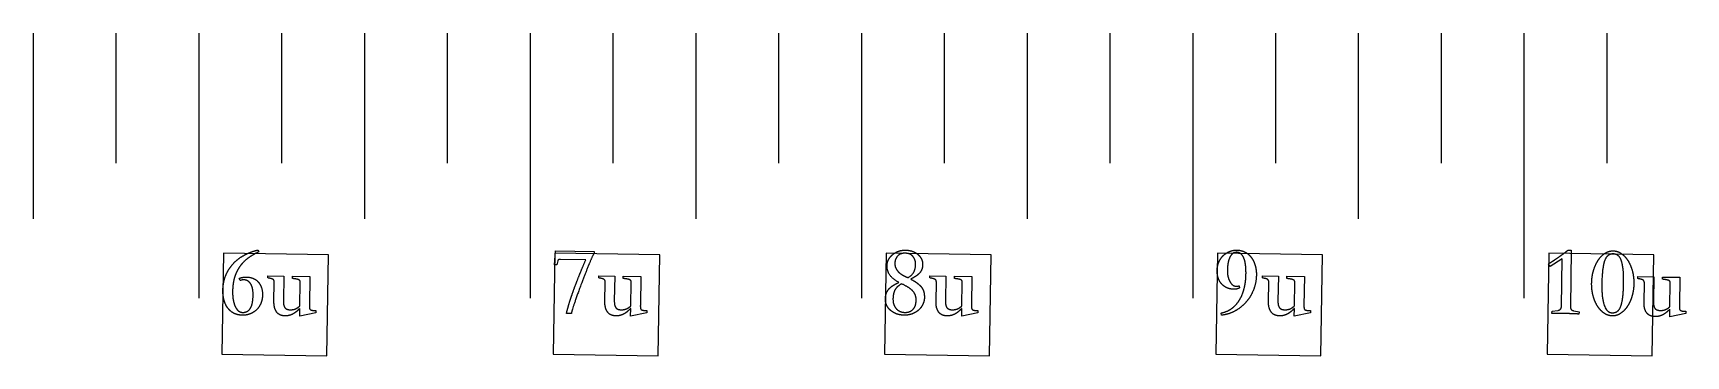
# Model space of a CAD drawing. Header units: millimetres. Extents: x 0 to 200, y -19 to 0.
# Drawn here: x 104.8 to 199.8, y -18.6 to 0 of the extents above; entities that cross this region are included whole.
import ezdxf

# ---------------------------------------------------------------- set-up
doc = ezdxf.new("R2010")
doc.units = ezdxf.units.MM
doc.layers.get('0').update_dxf_attribs({"linetype": 'CONTINUOUS'})

msp = doc.modelspace()

# ---------------------------------------------------------------- linework, layer by layer
for p, q in [((104.775, 0), (104.775, -10.668)), ((109.537, 0), (109.537, -7.468)), ((114.3, 0), (114.3, -15.24)), ((119.063, 0), (119.063, -7.468)), ((123.825, 0), (123.825, -10.668)), ((128.587, 0), (128.587, -7.468)), ((133.35, 0), (133.35, -15.24)), ((138.112, 0), (138.112, -7.468)), ((142.875, 0), (142.875, -10.668)), ((147.638, 0), (147.638, -7.468)), ((152.4, 0), (152.4, -15.24)), ((157.163, 0), (157.163, -7.468)), ((161.925, 0), (161.925, -10.668)), ((166.687, 0), (166.687, -7.468)), ((171.45, 0), (171.45, -15.24)), ((176.212, 0), (176.212, -7.468)), ((180.975, 0), (180.975, -10.668)), ((185.737, 0), (185.737, -7.468)), ((190.5, 0), (190.5, -15.24)), ((195.263, 0), (195.263, -7.468)), ((117.704, -12.469), (117.748, -12.579)), ((117.704, -12.469), (117.748, -12.579)), ((134.763, -13.323), (134.822, -12.513)), ((134.763, -13.323), (134.822, -12.513)), ((134.822, -12.513), (137.034, -12.548)), ((134.822, -12.513), (137.034, -12.548)), ((134.94, -13.084), (134.89, -13.325)), ((134.94, -13.084), (134.89, -13.325)), ((136.55, -13.035), (135.096, -13.012)), ((136.55, -13.035), (135.096, -13.012)), ((137.034, -12.548), (137.033, -12.646)), ((137.034, -12.548), (137.033, -12.646)), ((192.004, -13.41), (191.915, -13.254)), ((192.695, -12.979), (192.004, -13.41)), ((192.651, -15.72), (192.695, -12.979)), ((193.03, -12.473), (193.22, -12.476)), ((193.22, -12.476), (193.168, -15.728)), ((116.682, -14.223), (116.632, -14.096)), ((116.682, -14.223), (116.632, -14.096)), ((118.276, -14.07), (118.278, -13.955)), ((118.276, -14.07), (118.278, -13.955)), ((118.278, -13.955), (119.192, -13.97)), ((118.278, -13.955), (119.192, -13.97)), ((119.192, -13.97), (119.169, -15.389)), ((119.192, -13.97), (119.169, -15.389)), ((119.684, -14.104), (119.686, -13.978)), ((119.684, -14.104), (119.686, -13.978)), ((119.686, -13.978), (120.691, -13.994)), ((119.686, -13.978), (120.691, -13.994)), ((120.691, -13.994), (120.665, -15.649)), ((120.691, -13.994), (120.665, -15.649)), ((134.89, -13.325), (134.763, -13.323)), ((134.89, -13.325), (134.763, -13.323)), ((137.303, -14.07), (137.305, -13.955)), ((137.303, -14.07), (137.305, -13.955)), ((137.305, -13.955), (138.219, -13.97)), ((137.305, -13.955), (138.219, -13.97)), ((138.219, -13.97), (138.196, -15.389)), ((138.219, -13.97), (138.196, -15.389)), ((138.711, -14.104), (138.713, -13.977)), ((138.711, -14.104), (138.713, -13.977)), ((138.713, -13.977), (139.718, -13.993)), ((138.713, -13.977), (139.718, -13.993)), ((139.718, -13.993), (139.692, -15.648)), ((139.718, -13.993), (139.692, -15.648)), ((156.342, -14.07), (156.344, -13.955)), ((156.344, -13.955), (157.257, -13.969)), ((157.257, -13.969), (157.235, -15.389)), ((157.749, -14.104), (157.751, -13.977)), ((157.751, -13.977), (158.757, -13.993)), ((158.757, -13.993), (158.731, -15.648)), ((175.461, -14.071), (175.463, -13.956)), ((175.463, -13.956), (176.376, -13.97)), ((176.376, -13.97), (176.354, -15.39)), ((176.868, -14.105), (176.87, -13.978)), ((176.87, -13.978), (177.876, -13.994)), ((177.876, -13.994), (177.85, -15.649)), ((197.051, -14.111), (197.052, -13.996)), ((197.052, -13.996), (197.966, -14.011)), ((197.966, -14.011), (197.943, -15.43)), ((198.458, -14.145), (198.46, -14.019)), ((198.46, -14.019), (199.466, -14.035)), ((199.466, -14.035), (199.439, -15.689)), ((118.628, -15.467), (118.646, -14.3)), ((118.628, -15.467), (118.646, -14.3)), ((120.119, -15.68), (120.14, -14.33)), ((120.119, -15.68), (120.14, -14.33)), ((137.655, -15.466), (137.673, -14.3)), ((137.655, -15.466), (137.673, -14.3)), ((139.146, -15.68), (139.167, -14.329)), ((139.146, -15.68), (139.167, -14.329)), ((156.693, -15.466), (156.712, -14.3)), ((158.184, -15.68), (158.206, -14.329)), ((174.114, -14.526), (174.141, -14.648)), ((175.812, -15.467), (175.831, -14.301)), ((177.303, -15.681), (177.325, -14.33)), ((197.402, -15.508), (197.42, -14.341)), ((198.893, -15.721), (198.914, -14.371)), ((120.109, -16.26), (120.116, -15.824)), ((120.109, -16.26), (120.116, -15.824)), ((121.038, -16.068), (120.109, -16.26)), ((121.038, -16.068), (120.109, -16.26)), ((135.725, -16.12), (135.443, -16.115)), ((135.725, -16.12), (135.443, -16.115)), ((139.136, -16.26), (139.143, -15.823)), ((139.136, -16.26), (139.143, -15.823)), ((140.065, -16.068), (139.136, -16.26)), ((140.065, -16.068), (139.136, -16.26)), ((158.175, -16.26), (158.182, -15.823)), ((159.103, -16.068), (158.175, -16.26)), ((173.111, -16.217), (173.09, -16.091)), ((177.294, -16.261), (177.301, -15.824)), ((178.222, -16.069), (177.294, -16.261)), ((192.11, -16.125), (192.112, -15.987)), ((192.112, -15.987), (192.447, -15.94)), ((193.366, -15.961), (193.664, -16.011)), ((193.664, -16.011), (193.662, -16.149)), ((198.884, -16.301), (198.891, -15.865)), ((199.812, -16.109), (198.884, -16.301))]:
    msp.add_line(p, q)
for points in [[(115.632, -18.458), (121.672, -18.554), (121.765, -12.735), (115.724, -12.639)], [(115.632, -18.458), (121.672, -18.554), (121.765, -12.735), (115.724, -12.639)], [(134.682, -18.458), (140.722, -18.554), (140.815, -12.735), (134.774, -12.639)], [(134.682, -18.458), (140.722, -18.554), (140.815, -12.735), (134.774, -12.639)], [(153.732, -18.458), (159.772, -18.554), (159.865, -12.735), (153.824, -12.639)], [(172.782, -18.458), (178.822, -18.554), (178.915, -12.735), (172.874, -12.639)], [(191.832, -18.458), (197.872, -18.554), (197.965, -12.735), (191.924, -12.639)]]:
    msp.add_lwpolyline(points, close=True)
for points in [[(115.853, -13.934), (116.009, -13.551), (116.278, -13.257)], [(115.853, -13.934), (116.009, -13.551), (116.278, -13.257)], [(116.278, -13.257), (116.547, -12.962), (116.912, -12.767)], [(116.278, -13.257), (116.547, -12.962), (116.912, -12.767)], [(117.128, -12.943), (116.854, -13.145), (116.66, -13.424)], [(117.128, -12.943), (116.854, -13.145), (116.66, -13.424)], [(116.912, -12.767), (117.277, -12.566), (117.704, -12.469)], [(116.912, -12.767), (117.277, -12.566), (117.704, -12.469)], [(117.748, -12.579), (117.401, -12.735), (117.128, -12.943)], [(117.748, -12.579), (117.401, -12.735), (117.128, -12.943)], [(135.096, -13.012), (134.947, -13.009), (134.94, -13.084)], [(135.096, -13.012), (134.947, -13.009), (134.94, -13.084)], [(136.161, -13.977), (136.335, -13.543), (136.55, -13.035)], [(136.161, -13.977), (136.335, -13.543), (136.55, -13.035)], [(136.753, -13.251), (136.574, -13.685), (136.304, -14.399)], [(136.753, -13.251), (136.574, -13.685), (136.304, -14.399)], [(137.033, -12.646), (136.932, -12.817), (136.753, -13.251)], [(137.033, -12.646), (136.932, -12.817), (136.753, -13.251)], [(153.876, -13.375), (153.879, -13.197), (153.956, -13.038)], [(153.956, -13.038), (154.039, -12.872), (154.179, -12.748)], [(154.179, -12.748), (154.325, -12.618), (154.515, -12.546)], [(154.482, -12.816), (154.33, -12.986), (154.326, -13.239)], [(154.326, -13.239), (154.325, -13.342), (154.357, -13.452)], [(154.922, -12.651), (154.635, -12.646), (154.482, -12.816)], [(154.515, -12.546), (154.712, -12.469), (154.942, -12.473)], [(155.373, -12.847), (155.226, -12.655), (154.922, -12.651)], [(154.942, -12.473), (155.155, -12.476), (155.337, -12.542)], [(155.078, -14.055), (155.518, -13.821), (155.521, -13.298)], [(155.337, -12.542), (155.52, -12.608), (155.651, -12.72)], [(155.521, -13.298), (155.519, -13.034), (155.373, -12.847)], [(155.651, -12.72), (155.781, -12.831), (155.853, -12.982)], [(155.853, -12.982), (155.926, -13.126), (155.923, -13.293)], [(155.923, -13.293), (155.921, -13.46), (155.873, -13.585)], [(172.858, -13.639), (172.862, -13.386), (172.952, -13.169)], [(172.952, -13.169), (173.047, -12.952), (173.199, -12.799)], [(173.199, -12.799), (173.357, -12.641), (173.56, -12.558)], [(173.48, -13.24), (173.448, -13.424), (173.445, -13.619)], [(173.577, -12.909), (173.511, -13.051), (173.48, -13.24)], [(173.56, -12.558), (173.768, -12.469), (173.998, -12.473)], [(173.741, -12.681), (173.642, -12.766), (173.577, -12.909)], [(173.978, -12.599), (173.841, -12.597), (173.741, -12.681)], [(174.235, -12.701), (174.134, -12.601), (173.978, -12.599)], [(173.998, -12.473), (174.25, -12.477), (174.456, -12.584)], [(174.404, -12.962), (174.343, -12.794), (174.235, -12.701)], [(174.495, -13.36), (174.47, -13.13), (174.404, -12.962)], [(174.456, -12.584), (174.667, -12.69), (174.813, -12.882)], [(174.813, -12.882), (174.96, -13.069), (175.036, -13.334)], [(191.915, -13.254), (192.013, -13.192), (192.147, -13.108)], [(192.147, -13.108), (192.286, -13.018), (192.431, -12.917)], [(192.431, -12.917), (192.582, -12.816), (192.734, -12.703)], [(192.734, -12.703), (192.891, -12.591), (193.03, -12.473)], [(194.501, -13.634), (194.604, -13.291), (194.774, -13.041)], [(194.774, -13.041), (194.945, -12.79), (195.166, -12.65)], [(195.13, -13.098), (194.991, -13.51), (194.977, -14.377)], [(195.63, -12.692), (195.274, -12.686), (195.13, -13.098)], [(195.166, -12.65), (195.386, -12.51), (195.633, -12.514)], [(196.112, -13.119), (195.987, -12.698), (195.63, -12.692)], [(195.633, -12.514), (195.88, -12.518), (196.096, -12.671)], [(196.096, -12.671), (196.312, -12.818), (196.475, -13.073)], [(196.23, -14.397), (196.243, -13.541), (196.112, -13.119)], [(196.475, -13.073), (196.638, -13.329), (196.73, -13.675)], [(115.69, -14.776), (115.698, -14.311), (115.853, -13.934)], [(115.69, -14.776), (115.698, -14.311), (115.853, -13.934)], [(116.357, -14.046), (116.254, -14.395), (116.247, -14.843)], [(116.357, -14.046), (116.254, -14.395), (116.247, -14.843)], [(116.66, -13.424), (116.466, -13.697), (116.357, -14.046)], [(116.66, -13.424), (116.466, -13.697), (116.357, -14.046)], [(116.632, -14.096), (116.725, -14.057), (116.823, -14.041)], [(116.632, -14.096), (116.725, -14.057), (116.823, -14.041)], [(116.889, -14.18), (116.786, -14.179), (116.682, -14.223)], [(116.889, -14.18), (116.786, -14.179), (116.682, -14.223)], [(116.823, -14.041), (116.921, -14.02), (117.041, -14.022)], [(116.823, -14.041), (116.921, -14.02), (117.041, -14.022)], [(117.288, -14.417), (117.148, -14.185), (116.889, -14.18)], [(117.288, -14.417), (117.148, -14.185), (116.889, -14.18)], [(117.041, -14.022), (117.478, -14.029), (117.727, -14.309)], [(117.041, -14.022), (117.478, -14.029), (117.727, -14.309)], [(118.471, -14.114), (118.397, -14.095), (118.276, -14.07)], [(118.471, -14.114), (118.397, -14.095), (118.276, -14.07)], [(118.58, -14.161), (118.545, -14.132), (118.471, -14.114)], [(118.58, -14.161), (118.545, -14.132), (118.471, -14.114)], [(118.63, -14.22), (118.619, -14.185), (118.58, -14.161)], [(118.63, -14.22), (118.619, -14.185), (118.58, -14.161)], [(118.646, -14.3), (118.647, -14.249), (118.63, -14.22)], [(118.646, -14.3), (118.647, -14.249), (118.63, -14.22)], [(119.936, -14.143), (119.845, -14.124), (119.684, -14.104)], [(119.936, -14.143), (119.845, -14.124), (119.684, -14.104)], [(120.073, -14.191), (120.028, -14.161), (119.936, -14.143)], [(120.073, -14.191), (120.028, -14.161), (119.936, -14.143)], [(120.13, -14.249), (120.119, -14.215), (120.073, -14.191)], [(120.13, -14.249), (120.119, -14.215), (120.073, -14.191)], [(120.14, -14.33), (120.141, -14.278), (120.13, -14.249)], [(120.14, -14.33), (120.141, -14.278), (120.13, -14.249)], [(135.849, -14.788), (135.988, -14.411), (136.161, -13.977)], [(135.849, -14.788), (135.988, -14.411), (136.161, -13.977)], [(137.498, -14.113), (137.424, -14.095), (137.303, -14.07)], [(137.498, -14.113), (137.424, -14.095), (137.303, -14.07)], [(137.607, -14.161), (137.573, -14.132), (137.498, -14.113)], [(137.607, -14.161), (137.573, -14.132), (137.498, -14.113)], [(137.657, -14.219), (137.646, -14.185), (137.607, -14.161)], [(137.657, -14.219), (137.646, -14.185), (137.607, -14.161)], [(137.673, -14.3), (137.674, -14.248), (137.657, -14.219)], [(137.673, -14.3), (137.674, -14.248), (137.657, -14.219)], [(138.963, -14.142), (138.872, -14.124), (138.711, -14.104)], [(138.963, -14.142), (138.872, -14.124), (138.711, -14.104)], [(139.1, -14.19), (139.055, -14.161), (138.963, -14.142)], [(139.1, -14.19), (139.055, -14.161), (138.963, -14.142)], [(139.157, -14.249), (139.146, -14.214), (139.1, -14.19)], [(139.157, -14.249), (139.146, -14.214), (139.1, -14.19)], [(139.167, -14.329), (139.168, -14.278), (139.157, -14.249)], [(139.167, -14.329), (139.168, -14.278), (139.157, -14.249)], [(154.562, -14.329), (153.866, -13.973), (153.876, -13.375)], [(154.357, -13.452), (154.39, -13.556), (154.475, -13.661)], [(154.475, -13.661), (154.559, -13.766), (154.707, -13.866)], [(154.707, -13.866), (154.855, -13.966), (155.078, -14.055)], [(155.521, -13.982), (155.394, -14.06), (155.237, -14.144)], [(155.237, -14.144), (155.511, -14.281), (155.67, -14.415)], [(155.737, -13.802), (155.649, -13.898), (155.521, -13.982)], [(155.873, -13.585), (155.825, -13.705), (155.737, -13.802)], [(156.537, -14.113), (156.462, -14.095), (156.342, -14.07)], [(156.645, -14.161), (156.611, -14.132), (156.537, -14.113)], [(156.696, -14.219), (156.685, -14.184), (156.645, -14.161)], [(156.712, -14.3), (156.713, -14.248), (156.696, -14.219)], [(158.002, -14.142), (157.91, -14.123), (157.749, -14.104)], [(158.139, -14.19), (158.093, -14.161), (158.002, -14.142)], [(158.195, -14.249), (158.184, -14.214), (158.139, -14.19)], [(158.206, -14.329), (158.206, -14.278), (158.195, -14.249)], [(172.926, -14.1), (172.854, -13.897), (172.858, -13.639)], [(173.133, -14.436), (173.003, -14.296), (172.926, -14.1)], [(173.445, -13.619), (173.442, -13.803), (173.474, -13.97)], [(173.474, -13.97), (173.512, -14.132), (173.578, -14.265)], [(174.417, -14.652), (174.509, -14.28), (174.516, -13.855)], [(174.516, -13.855), (174.52, -13.585), (174.495, -13.36)], [(175.113, -13.916), (175.106, -14.353), (174.95, -14.747)], [(175.036, -13.334), (175.118, -13.594), (175.113, -13.916)], [(175.656, -14.114), (175.581, -14.096), (175.461, -14.071)], [(175.764, -14.162), (175.73, -14.133), (175.656, -14.114)], [(175.815, -14.22), (175.804, -14.186), (175.764, -14.162)], [(175.831, -14.301), (175.832, -14.249), (175.815, -14.22)], [(177.121, -14.143), (177.029, -14.125), (176.868, -14.105)], [(177.258, -14.191), (177.212, -14.162), (177.121, -14.143)], [(177.314, -14.25), (177.303, -14.215), (177.258, -14.191)], [(177.325, -14.33), (177.325, -14.279), (177.314, -14.25)], [(194.391, -14.374), (194.397, -13.977), (194.501, -13.634)], [(196.73, -13.675), (196.822, -14.016), (196.816, -14.406)], [(197.245, -14.155), (197.171, -14.136), (197.051, -14.111)], [(197.354, -14.202), (197.32, -14.173), (197.245, -14.155)], [(197.404, -14.261), (197.394, -14.226), (197.354, -14.202)], [(198.71, -14.184), (198.619, -14.165), (198.458, -14.145)], [(198.848, -14.232), (198.802, -14.202), (198.71, -14.184)], [(198.904, -14.29), (198.893, -14.255), (198.848, -14.232)], [(115.756, -15.346), (115.685, -15.087), (115.69, -14.776)], [(115.756, -15.346), (115.685, -15.087), (115.69, -14.776)], [(116.247, -14.843), (116.244, -15.032), (116.269, -15.245)], [(116.247, -14.843), (116.244, -15.032), (116.269, -15.245)], [(117.266, -15.824), (117.419, -15.591), (117.427, -15.074)], [(117.266, -15.824), (117.419, -15.591), (117.427, -15.074)], [(117.427, -15.074), (117.434, -14.643), (117.288, -14.417)], [(117.427, -15.074), (117.434, -14.643), (117.288, -14.417)], [(117.727, -14.309), (117.975, -14.589), (117.968, -15.054)], [(117.727, -14.309), (117.975, -14.589), (117.968, -15.054)], [(117.968, -15.054), (117.963, -15.313), (117.874, -15.529)], [(117.968, -15.054), (117.963, -15.313), (117.874, -15.529)], [(135.614, -15.491), (135.717, -15.165), (135.849, -14.788)], [(135.614, -15.491), (135.717, -15.165), (135.849, -14.788)], [(136.304, -14.399), (135.781, -15.804), (135.725, -16.12)], [(136.304, -14.399), (135.781, -15.804), (135.725, -16.12)], [(153.782, -15.282), (153.784, -15.15), (153.815, -15.024)], [(153.815, -15.024), (153.852, -14.892), (153.934, -14.773)], [(153.934, -14.773), (154.022, -14.648), (154.173, -14.541)], [(154.173, -14.541), (154.325, -14.429), (154.562, -14.329)], [(154.331, -14.762), (154.224, -14.961), (154.219, -15.272)], [(154.716, -14.412), (154.437, -14.563), (154.331, -14.762)], [(155.353, -14.818), (155.155, -14.608), (154.716, -14.412)], [(155.551, -15.356), (155.556, -15.029), (155.353, -14.818)], [(155.67, -14.415), (155.829, -14.544), (155.907, -14.678)], [(155.907, -14.678), (155.985, -14.806), (156.006, -14.938)], [(156.025, -15.197), (156.022, -15.415), (155.927, -15.603)], [(156.006, -14.938), (156.027, -15.071), (156.025, -15.197)], [(173.434, -14.648), (173.263, -14.57), (173.133, -14.436)], [(173.812, -14.723), (173.611, -14.72), (173.434, -14.648)], [(173.578, -14.265), (173.645, -14.393), (173.742, -14.469)], [(173.742, -14.469), (173.838, -14.545), (173.959, -14.547)], [(174.141, -14.648), (173.985, -14.726), (173.812, -14.723)], [(173.959, -14.547), (174.051, -14.548), (174.114, -14.526)], [(174.154, -15.314), (174.331, -15.018), (174.417, -14.652)], [(174.95, -14.747), (174.8, -15.141), (174.531, -15.453)], [(194.477, -15.105), (194.385, -14.764), (194.391, -14.374)], [(194.732, -15.701), (194.569, -15.445), (194.477, -15.105)], [(194.977, -14.377), (194.95, -16.066), (195.577, -16.076)], [(196.077, -15.671), (196.216, -15.259), (196.23, -14.397)], [(196.707, -15.129), (196.609, -15.466), (196.439, -15.717)], [(196.816, -14.406), (196.81, -14.786), (196.707, -15.129)], [(197.42, -14.341), (197.421, -14.29), (197.404, -14.261)], [(198.914, -14.371), (198.915, -14.319), (198.904, -14.29)], [(115.967, -15.798), (115.827, -15.606), (115.756, -15.346)], [(115.967, -15.798), (115.827, -15.606), (115.756, -15.346)], [(116.319, -16.102), (116.108, -15.99), (115.967, -15.798)], [(116.319, -16.102), (116.108, -15.99), (115.967, -15.798)], [(116.269, -15.245), (116.3, -15.458), (116.366, -15.638)], [(116.269, -15.245), (116.3, -15.458), (116.366, -15.638)], [(116.811, -16.214), (116.535, -16.209), (116.319, -16.102)], [(116.811, -16.214), (116.535, -16.209), (116.319, -16.102)], [(116.366, -15.638), (116.433, -15.811), (116.546, -15.934)], [(116.366, -15.638), (116.433, -15.811), (116.546, -15.934)], [(116.546, -15.934), (116.664, -16.051), (116.837, -16.053)], [(116.546, -15.934), (116.664, -16.051), (116.837, -16.053)], [(117.261, -16.135), (117.053, -16.218), (116.811, -16.214)], [(117.261, -16.135), (117.053, -16.218), (116.811, -16.214)], [(116.837, -16.053), (117.113, -16.058), (117.266, -15.824)], [(116.837, -16.053), (117.113, -16.058), (117.266, -15.824)], [(117.627, -15.899), (117.469, -16.052), (117.261, -16.135)], [(117.627, -15.899), (117.469, -16.052), (117.261, -16.135)], [(117.874, -15.529), (117.784, -15.746), (117.627, -15.899)], [(117.874, -15.529), (117.784, -15.746), (117.627, -15.899)], [(118.78, -16.032), (118.622, -15.817), (118.628, -15.467)], [(118.78, -16.032), (118.622, -15.817), (118.628, -15.467)], [(119.265, -16.253), (118.937, -16.248), (118.78, -16.032)], [(119.265, -16.253), (118.937, -16.248), (118.78, -16.032)], [(119.169, -15.389), (119.165, -15.665), (119.255, -15.781)], [(119.169, -15.389), (119.165, -15.665), (119.255, -15.781)], [(119.255, -15.781), (119.351, -15.898), (119.558, -15.901)], [(119.255, -15.781), (119.351, -15.898), (119.558, -15.901)], [(119.709, -16.151), (119.61, -16.201), (119.501, -16.228)], [(119.709, -16.151), (119.61, -16.201), (119.501, -16.228)], [(119.558, -15.901), (119.719, -15.904), (119.852, -15.854)], [(119.558, -15.901), (119.719, -15.904), (119.852, -15.854)], [(119.906, -16.016), (119.807, -16.095), (119.709, -16.151)], [(119.906, -16.016), (119.807, -16.095), (119.709, -16.151)], [(119.852, -15.854), (119.985, -15.799), (120.119, -15.68)], [(119.852, -15.854), (119.985, -15.799), (120.119, -15.68)], [(120.116, -15.824), (120.005, -15.931), (119.906, -16.016)], [(120.116, -15.824), (120.005, -15.931), (119.906, -16.016)], [(120.665, -15.649), (120.664, -15.746), (120.668, -15.804)], [(120.665, -15.649), (120.664, -15.746), (120.668, -15.804)], [(120.668, -15.804), (120.679, -15.861), (120.713, -15.891)], [(120.668, -15.804), (120.679, -15.861), (120.713, -15.891)], [(120.713, -15.891), (120.753, -15.92), (120.827, -15.933)], [(120.713, -15.891), (120.753, -15.92), (120.827, -15.933)], [(120.827, -15.933), (120.902, -15.945), (121.034, -15.948)], [(120.827, -15.933), (120.902, -15.945), (121.034, -15.948)], [(121.034, -15.948), (121.034, -15.976), (121.033, -16.011)], [(121.034, -15.948), (121.034, -15.976), (121.033, -16.011)], [(121.033, -16.011), (121.038, -16.04), (121.038, -16.068)], [(121.033, -16.011), (121.038, -16.04), (121.038, -16.068)], [(135.443, -16.115), (135.517, -15.817), (135.614, -15.491)], [(135.443, -16.115), (135.517, -15.817), (135.614, -15.491)], [(137.807, -16.032), (137.649, -15.817), (137.655, -15.466)], [(137.807, -16.032), (137.649, -15.817), (137.655, -15.466)], [(138.292, -16.252), (137.964, -16.247), (137.807, -16.032)], [(138.292, -16.252), (137.964, -16.247), (137.807, -16.032)], [(138.196, -15.389), (138.192, -15.665), (138.282, -15.781)], [(138.196, -15.389), (138.192, -15.665), (138.282, -15.781)], [(138.282, -15.781), (138.378, -15.897), (138.585, -15.901)], [(138.282, -15.781), (138.378, -15.897), (138.585, -15.901)], [(138.736, -16.15), (138.637, -16.2), (138.528, -16.227)], [(138.736, -16.15), (138.637, -16.2), (138.528, -16.227)], [(138.585, -15.901), (138.746, -15.903), (138.879, -15.854)], [(138.585, -15.901), (138.746, -15.903), (138.879, -15.854)], [(138.933, -16.015), (138.834, -16.094), (138.736, -16.15)], [(138.933, -16.015), (138.834, -16.094), (138.736, -16.15)], [(138.879, -15.854), (139.012, -15.798), (139.146, -15.68)], [(138.879, -15.854), (139.012, -15.798), (139.146, -15.68)], [(139.143, -15.823), (139.032, -15.931), (138.933, -16.015)], [(139.143, -15.823), (139.032, -15.931), (138.933, -16.015)], [(139.692, -15.648), (139.691, -15.746), (139.695, -15.803)], [(139.692, -15.648), (139.691, -15.746), (139.695, -15.803)], [(139.695, -15.803), (139.706, -15.861), (139.74, -15.89)], [(139.695, -15.803), (139.706, -15.861), (139.74, -15.89)], [(139.74, -15.89), (139.78, -15.92), (139.854, -15.932)], [(139.74, -15.89), (139.78, -15.92), (139.854, -15.932)], [(139.854, -15.932), (139.929, -15.945), (140.061, -15.947)], [(139.854, -15.932), (139.929, -15.945), (140.061, -15.947)], [(140.061, -15.947), (140.061, -15.976), (140.06, -16.01)], [(140.061, -15.947), (140.061, -15.976), (140.06, -16.01)], [(140.06, -16.01), (140.065, -16.039), (140.065, -16.068)], [(140.06, -16.01), (140.065, -16.039), (140.065, -16.068)], [(153.857, -15.64), (153.779, -15.472), (153.782, -15.282)], [(154.077, -15.936), (153.935, -15.807), (153.857, -15.64)], [(154.418, -16.137), (154.218, -16.059), (154.077, -15.936)], [(154.219, -15.272), (154.214, -15.622), (154.406, -15.838)], [(154.406, -15.838), (154.598, -16.048), (154.902, -16.053)], [(154.865, -16.213), (154.618, -16.209), (154.418, -16.137)], [(155.315, -16.14), (155.107, -16.217), (154.865, -16.213)], [(154.902, -16.053), (155.195, -16.057), (155.371, -15.876)], [(155.68, -15.927), (155.523, -16.063), (155.315, -16.14)], [(155.371, -15.876), (155.546, -15.689), (155.551, -15.356)], [(155.927, -15.603), (155.838, -15.786), (155.68, -15.927)], [(156.845, -16.032), (156.688, -15.817), (156.693, -15.466)], [(157.33, -16.252), (157.003, -16.247), (156.845, -16.032)], [(157.235, -15.389), (157.23, -15.664), (157.32, -15.781)], [(157.32, -15.781), (157.416, -15.897), (157.623, -15.901)], [(157.774, -16.15), (157.676, -16.2), (157.566, -16.227)], [(157.623, -15.901), (157.784, -15.903), (157.917, -15.853)], [(157.972, -16.015), (157.873, -16.094), (157.774, -16.15)], [(157.917, -15.853), (158.05, -15.798), (158.184, -15.68)], [(158.182, -15.823), (158.071, -15.931), (157.972, -16.015)], [(158.731, -15.648), (158.729, -15.746), (158.734, -15.803)], [(158.734, -15.803), (158.745, -15.861), (158.779, -15.89)], [(158.779, -15.89), (158.818, -15.92), (158.893, -15.932)], [(158.893, -15.932), (158.967, -15.945), (159.099, -15.947)], [(159.099, -15.947), (159.099, -15.976), (159.098, -16.01)], [(159.098, -16.01), (159.104, -16.039), (159.103, -16.068)], [(173.09, -16.091), (173.453, -16.01), (173.715, -15.813)], [(173.896, -15.966), (173.537, -16.167), (173.111, -16.217)], [(173.715, -15.813), (173.982, -15.611), (174.154, -15.314)], [(174.531, -15.453), (174.262, -15.759), (173.896, -15.966)], [(175.964, -16.033), (175.807, -15.818), (175.812, -15.467)], [(176.449, -16.253), (176.122, -16.248), (175.964, -16.033)], [(176.354, -15.39), (176.349, -15.666), (176.439, -15.782)], [(176.439, -15.782), (176.535, -15.898), (176.742, -15.902)], [(176.893, -16.151), (176.795, -16.201), (176.685, -16.228)], [(176.742, -15.902), (176.903, -15.904), (177.036, -15.855)], [(177.091, -16.016), (176.992, -16.095), (176.893, -16.151)], [(177.036, -15.855), (177.169, -15.799), (177.303, -15.681)], [(177.301, -15.824), (177.19, -15.932), (177.091, -16.016)], [(177.85, -15.649), (177.848, -15.747), (177.853, -15.804)], [(177.853, -15.804), (177.863, -15.862), (177.897, -15.891)], [(177.897, -15.891), (177.937, -15.921), (178.012, -15.933)], [(178.012, -15.933), (178.086, -15.946), (178.218, -15.948)], [(178.218, -15.948), (178.218, -15.977), (178.217, -16.011)], [(178.217, -16.011), (178.223, -16.04), (178.222, -16.069)], [(192.461, -16.119), (192.26, -16.121), (192.11, -16.125)], [(192.447, -15.94), (192.648, -15.898), (192.651, -15.72)], [(192.886, -16.12), (192.668, -16.116), (192.461, -16.119)], [(193.306, -16.132), (193.105, -16.123), (192.886, -16.12)], [(193.168, -15.728), (193.165, -15.923), (193.366, -15.961)], [(193.662, -16.149), (193.512, -16.141), (193.306, -16.132)], [(195.116, -16.104), (194.9, -15.956), (194.732, -15.701)], [(195.58, -16.255), (195.338, -16.251), (195.116, -16.104)], [(195.577, -16.076), (195.939, -16.082), (196.077, -15.671)], [(196.047, -16.113), (195.827, -16.259), (195.58, -16.255)], [(196.439, -15.717), (196.274, -15.967), (196.047, -16.113)], [(197.554, -16.073), (197.396, -15.858), (197.402, -15.508)], [(198.039, -16.294), (197.711, -16.288), (197.554, -16.073)], [(197.943, -15.43), (197.939, -15.706), (198.029, -15.822)], [(198.029, -15.822), (198.125, -15.939), (198.332, -15.942)], [(198.332, -15.942), (198.493, -15.945), (198.626, -15.895)], [(198.681, -16.057), (198.582, -16.136), (198.483, -16.192)], [(198.626, -15.895), (198.759, -15.84), (198.893, -15.721)], [(198.891, -15.865), (198.78, -15.972), (198.681, -16.057)], [(199.439, -15.689), (199.438, -15.787), (199.443, -15.845)], [(199.443, -15.845), (199.453, -15.902), (199.487, -15.932)], [(199.487, -15.932), (199.527, -15.961), (199.601, -15.974)], [(199.601, -15.974), (199.676, -15.986), (199.808, -15.988)], [(199.808, -15.988), (199.808, -16.017), (199.807, -16.052)], [(199.807, -16.052), (199.812, -16.08), (199.812, -16.109)], [(119.501, -16.228), (119.397, -16.255), (119.265, -16.253)], [(119.501, -16.228), (119.397, -16.255), (119.265, -16.253)], [(138.528, -16.227), (138.424, -16.255), (138.292, -16.252)], [(138.528, -16.227), (138.424, -16.255), (138.292, -16.252)], [(157.566, -16.227), (157.462, -16.254), (157.33, -16.252)], [(176.685, -16.228), (176.581, -16.255), (176.449, -16.253)], [(198.275, -16.269), (198.171, -16.296), (198.039, -16.294)], [(198.483, -16.192), (198.385, -16.242), (198.275, -16.269)]]:
    msp.add_open_spline(points, degree=2)

doc.saveas('drawing.dxf')
